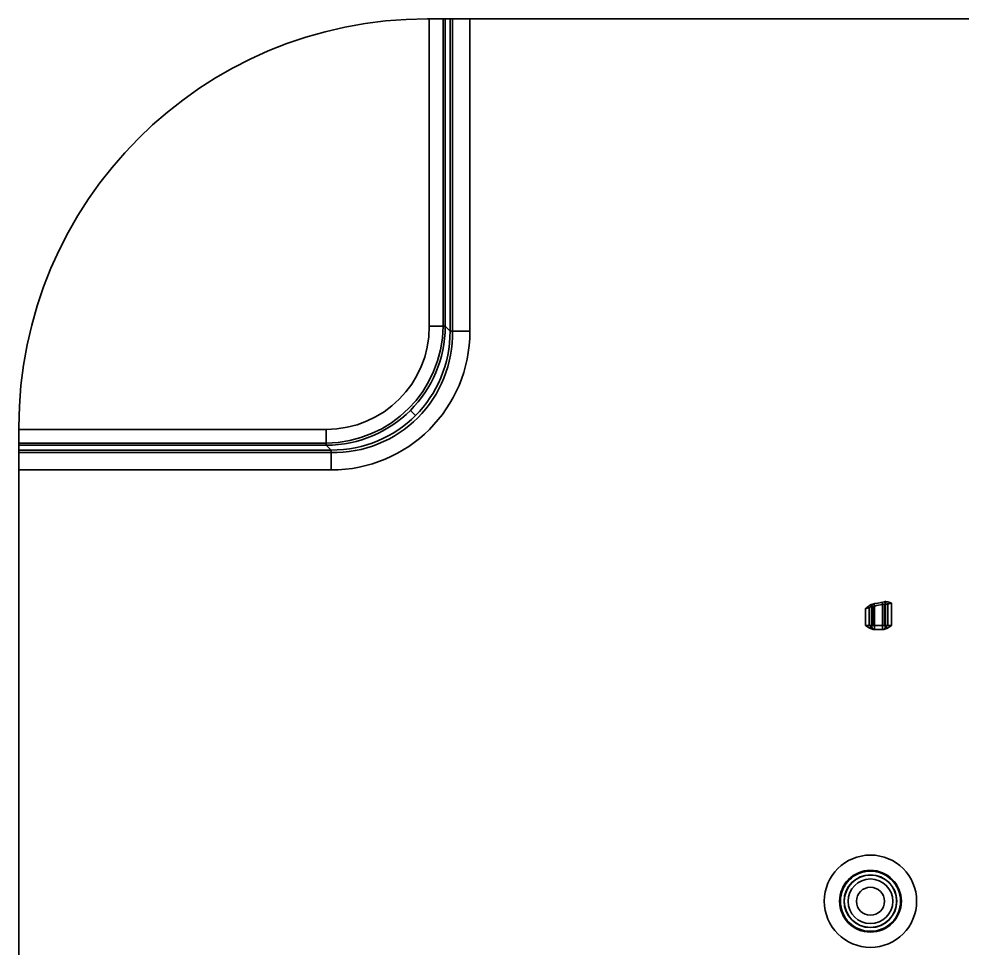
# Model space of a CAD drawing. Header units: millimetres. Extents: x 126 to 861, y 86 to 521.
# Drawn here: x 125.9 to 243.7, y 404.7 to 520.8 of the extents above; entities that cross this region are included whole.
import ezdxf

# ---------------------------------------------------------------- set-up
doc = ezdxf.new("R2010")
doc.units = ezdxf.units.MM
doc.layers.add('10', color=7, linetype='Continuous', true_color=0xffffff)

msp = doc.modelspace()

# ---------------------------------------------------------------- linework, layer by layer
at = {"layer": '10', "color": 7, "linetype": 'Continuous', "lineweight": 35}
for p, q in [((176.922, 520.775), (177.186, 520.775)), ((177.186, 520.775), (179.166, 520.775)), ((177.186, 520.775), (177.186, 482.385)), ((178.924, 520.775), (178.924, 482.385)), ((179.774, 520.775), (179.166, 520.775)), ((179.166, 520.775), (179.166, 482.385)), ((182.25, 520.775), (179.774, 520.775)), ((179.774, 520.775), (179.774, 481.777)), ((180.077, 520.775), (180.077, 481.777)), ((182.25, 520.775), (539.594, 520.775)), ((182.25, 520.775), (182.25, 481.777)), ((177.186, 482.385), (179.166, 482.385)), ((179.166, 482.385), (179.774, 481.777)), ((182.25, 481.777), (179.774, 481.777)), ((175.461, 471.237), (174.817, 471.88)), ((125.922, 469.775), (125.922, 469.512)), ((125.922, 469.512), (125.922, 467.531)), ((164.312, 469.512), (125.922, 469.512)), ((164.312, 469.512), (164.312, 467.531)), ((164.312, 467.773), (125.922, 467.773)), ((125.922, 466.923), (125.922, 467.531)), ((164.312, 467.531), (125.922, 467.531)), ((125.922, 464.447), (125.922, 466.923)), ((164.92, 466.923), (125.922, 466.923)), ((164.92, 466.621), (125.922, 466.621)), ((164.312, 467.531), (164.92, 466.923)), ((164.92, 464.447), (164.92, 466.923)), ((164.92, 464.447), (125.922, 464.447)), ((125.922, 241.199), (125.922, 464.447)), ((232.724, 447.719), (232.785, 447.447)), ((233.735, 447.934), (233.79, 447.661)), ((234.014, 447.677), (234.014, 445.026)), ((234.164, 445.026), (234.164, 447.683)), ((234.464, 445.026), (234.464, 447.725)), ((234.913, 445.026), (234.913, 447.817)), ((231.661, 447.123), (231.661, 445.026)), ((232.111, 447.281), (232.111, 445.026)), ((232.41, 447.405), (232.41, 445.026)), ((232.56, 445.026), (232.56, 447.424)), ((232.785, 445.026), (232.785, 447.447)), ((233.79, 447.661), (233.79, 445.026)), ((231.661, 445.026), (232.41, 445.026)), ((232.282, 445.026), (232.282, 444.645)), ((233.79, 444.526), (232.784, 444.526)), ((233.79, 445.026), (232.785, 445.026)), ((234.913, 445.026), (234.164, 445.026)), ((234.292, 444.645), (234.292, 445.026))]:
    msp.add_line(p, q, dxfattribs=at)
for radius in [5.764, 3.756, 3.291, 2.789, 1.75]:
    msp.add_circle((232.282, 410.585), radius, dxfattribs=at)
for centre, radius, start, end in [((176.922, 469.775), 51, 90, 180), ((232.282, 410.585), 3.856, 0, 359.99437), ((232.282, 410.585), 3.266, 0, 359.99437)]:
    msp.add_arc(centre, radius, start, end, dxfattribs=at)
for centre, major_axis, ratio, start_param, end_param in [((164.058, 482.639), (9.372, -9.372), 0.9808148, 5.5074723, 7.0588983), ((164.058, 482.639), (-10.759, 10.759), 0.9858099, 2.3658797, 3.9173056), ((163.777, 482.92), (10.814, -10.814), 0.9808148, 5.5234523, 7.0429183), ((164.578, 482.119), (-10.883, 10.883), 0.9746418, 2.3658797, 3.9173056), ((164.578, 482.119), (12.616, -12.616), 0.9808148, 5.5074723, 7.0588983), ((164.929, 481.768), (10.814, -10.814), 0.9808148, 5.4875038, 7.0788668), ((243.909, 398.396), (22.577, -45.279), 0.9931738, 2.8748354, 2.9057035), ((233.941, 447.683), (0.021, -0.299), 0.7445592, 1.5191593, 2.9475159), ((232.634, 447.405), (0.101, -0.282), 0.7250517, 3.3442187, 4.4587878), ((243.898, 398.417), (22.442, -45.008), 0.9931738, 2.8797968, 2.9003578), ((232.782, 445.026), (0, 0.5), 0.744727, 1.5707963, 3.1445787), ((233.793, 445.026), (0, -0.5), 0.7447008, 6.2798941, 7.8539816)]:
    msp.add_ellipse(centre, major_axis=major_axis, ratio=ratio, start_param=start_param, end_param=end_param, dxfattribs=at)
for points, knots in [([(234.164, 447.683), (234.152, 447.683), (234.14, 447.683), (234.114, 447.682), (234.1, 447.681), (234.071, 447.68), (234.057, 447.679), (234.026, 447.677), (234.01, 447.676), (233.962, 447.673), (233.929, 447.671), (233.878, 447.668), (233.86, 447.666), (233.825, 447.664), (233.807, 447.662), (233.79, 447.661)], [0, 0, 0, 0, 0.125, 0.125, 0.25, 0.25, 0.375, 0.375, 0.5, 0.5, 0.75, 0.75, 0.875, 0.875, 1, 1, 1, 1]), ([(233.984, 447.984), (234.024, 447.992), (234.063, 447.996), (234.143, 447.999), (234.183, 447.998), (234.243, 447.993), (234.262, 447.991), (234.302, 447.985), (234.322, 447.982), (234.381, 447.972), (234.419, 447.964), (234.535, 447.937), (234.611, 447.914), (234.725, 447.878), (234.762, 447.866), (234.838, 447.841), (234.876, 447.829), (234.913, 447.817)], [0, 0, 0, 0, 0.125, 0.125, 0.25, 0.25, 0.3125, 0.3125, 0.375, 0.375, 0.5, 0.5, 0.75, 0.75, 0.875, 0.875, 1, 1, 1, 1]), ([(234.913, 447.817), (234.843, 447.8), (234.774, 447.785), (234.672, 447.764), (234.638, 447.757), (234.588, 447.747), (234.571, 447.744), (234.538, 447.738), (234.522, 447.735), (234.442, 447.721), (234.381, 447.711), (234.294, 447.698), (234.266, 447.694), (234.213, 447.688), (234.188, 447.685), (234.164, 447.683)], [0, 0, 0, 0, 0.25, 0.25, 0.375, 0.375, 0.4375, 0.4375, 0.5, 0.5, 0.75, 0.75, 0.875, 0.875, 1, 1, 1, 1]), ([(231.661, 447.123), (231.692, 447.15), (231.722, 447.178), (231.783, 447.232), (231.813, 447.259), (231.905, 447.339), (231.968, 447.391), (232.066, 447.464), (232.099, 447.487), (232.15, 447.521), (232.167, 447.532), (232.203, 447.553), (232.221, 447.563), (232.275, 447.592), (232.312, 447.609), (232.387, 447.639), (232.426, 447.652), (232.466, 447.661)], [0, 0, 0, 0, 0.125, 0.125, 0.25, 0.25, 0.5, 0.5, 0.625, 0.625, 0.6875, 0.6875, 0.75, 0.75, 0.875, 0.875, 1, 1, 1, 1]), ([(232.41, 447.405), (232.398, 447.4), (232.386, 447.394), (232.361, 447.383), (232.322, 447.366), (232.254, 447.337), (232.196, 447.314), (232.135, 447.29), (232.103, 447.278), (232.006, 447.241), (231.94, 447.217), (231.837, 447.182), (231.803, 447.17), (231.75, 447.152), (231.732, 447.146), (231.697, 447.135), (231.679, 447.129), (231.661, 447.123)], [0, 0, 0, 0, 0.0625, 0.0625, 0.125, 0.25, 0.375, 0.375, 0.5, 0.5, 0.75, 0.75, 0.875, 0.875, 0.9375, 0.9375, 1, 1, 1, 1]), ([(232.785, 447.447), (232.767, 447.446), (232.749, 447.444), (232.714, 447.441), (232.697, 447.439), (232.662, 447.436), (232.645, 447.434), (232.612, 447.43), (232.595, 447.428), (232.547, 447.423), (232.517, 447.419), (232.474, 447.414), (232.461, 447.412), (232.434, 447.409), (232.422, 447.407), (232.41, 447.405)], [0, 0, 0, 0, 0.125, 0.125, 0.25, 0.25, 0.375, 0.375, 0.5, 0.5, 0.75, 0.75, 0.875, 0.875, 1, 1, 1, 1]), ([(232.784, 444.526), (232.731, 444.526), (232.679, 444.53), (232.576, 444.547), (232.525, 444.558), (232.45, 444.581), (232.424, 444.589), (232.375, 444.606), (232.351, 444.616), (232.279, 444.646), (232.232, 444.668), (232.093, 444.739), (232.005, 444.792), (231.875, 444.878), (231.832, 444.907), (231.746, 444.966), (231.704, 444.996), (231.661, 445.026)], [0, 0, 0, 0, 0.125, 0.125, 0.25, 0.25, 0.3125, 0.3125, 0.375, 0.375, 0.5, 0.5, 0.75, 0.75, 0.875, 0.875, 1, 1, 1, 1]), ([(232.41, 445.026), (232.434, 445.026), (232.46, 445.026), (232.517, 445.026), (232.547, 445.026), (232.612, 445.026), (232.645, 445.026), (232.714, 445.026), (232.749, 445.026), (232.785, 445.026)], [0, 0, 0, 0, 0.25, 0.25, 0.5, 0.5, 0.75, 0.75, 1, 1, 1, 1]), ([(232.784, 444.526), (232.784, 444.526), (232.784, 444.526), (232.784, 444.526), (232.784, 444.527), (232.783, 444.528), (232.783, 444.529), (232.783, 444.53), (232.783, 444.531), (232.783, 444.533), (232.783, 444.535), (232.783, 444.537), (232.782, 444.539), (232.782, 444.542), (232.782, 444.544), (232.782, 444.547), (232.782, 444.55), (232.781, 444.553), (232.781, 444.556), (232.781, 444.56), (232.781, 444.564), (232.781, 444.567), (232.78, 444.571), (232.78, 444.575), (232.78, 444.58), (232.78, 444.584), (232.78, 444.588), (232.78, 444.593), (232.779, 444.598), (232.779, 444.603), (232.779, 444.608), (232.779, 444.613), (232.779, 444.618), (232.779, 444.623), (232.779, 444.628), (232.778, 444.634), (232.778, 444.639), (232.778, 444.645), (232.778, 444.651), (232.778, 444.657), (232.778, 444.662), (232.778, 444.668), (232.778, 444.674), (232.778, 444.68), (232.778, 444.687), (232.778, 444.693), (232.778, 444.699), (232.778, 444.705), (232.778, 444.712), (232.778, 444.718), (232.778, 444.724), (232.778, 444.731), (232.779, 444.737), (232.779, 444.744), (232.779, 444.75), (232.779, 444.757), (232.779, 444.763), (232.779, 444.77), (232.779, 444.776), (232.779, 444.783), (232.78, 444.79), (232.78, 444.796), (232.78, 444.803), (232.78, 444.809), (232.78, 444.816), (232.78, 444.823), (232.781, 444.829), (232.781, 444.836), (232.781, 444.842), (232.781, 444.849), (232.781, 444.856), (232.781, 444.862), (232.782, 444.869), (232.782, 444.875), (232.782, 444.882), (232.782, 444.888), (232.782, 444.895), (232.783, 444.901), (232.783, 444.908), (232.783, 444.914), (232.783, 444.921), (232.783, 444.927), (232.783, 444.934), (232.784, 444.94), (232.784, 444.946), (232.784, 444.953), (232.784, 444.959), (232.784, 444.965), (232.784, 444.971), (232.784, 444.978), (232.784, 444.984), (232.784, 444.99), (232.785, 444.996), (232.785, 445.002), (232.785, 445.008), (232.785, 445.014), (232.785, 445.02), (232.785, 445.024), (232.785, 445.026)], [0, 0, 0, 0, 0.0137016, 0.0273381, 0.0409087, 0.0544127, 0.0678495, 0.0812183, 0.0945187, 0.1077501, 0.1209119, 0.1340036, 0.1470247, 0.1599749, 0.1728537, 0.1856607, 0.1983956, 0.211058, 0.2236477, 0.2361644, 0.2486078, 0.2609778, 0.2732741, 0.2854967, 0.2976453, 0.3097198, 0.3217202, 0.3336464, 0.3454984, 0.3572761, 0.3689795, 0.3806088, 0.3921639, 0.4036449, 0.4150519, 0.426385, 0.4376444, 0.4488301, 0.4599425, 0.4709816, 0.4819477, 0.492841, 0.5036617, 0.5144101, 0.5250866, 0.5356913, 0.5462246, 0.5566869, 0.5670784, 0.5773995, 0.5876506, 0.5978321, 0.6079444, 0.6179879, 0.627963, 0.6378701, 0.6477098, 0.6574825, 0.6671886, 0.6768287, 0.6864032, 0.6959126, 0.7053576, 0.7147386, 0.7240561, 0.7333107, 0.742503, 0.7516336, 0.760703, 0.7697118, 0.7786606, 0.7875501, 0.7963808, 0.8051534, 0.8138685, 0.8225267, 0.8311288, 0.8396753, 0.8481668, 0.8566042, 0.864988, 0.873319, 0.8815977, 0.889825, 0.8980015, 0.9061279, 0.9142049, 0.9222333, 0.9302137, 0.9381469, 0.9460336, 0.9538745, 0.9616703, 0.9694219, 0.9771299, 0.9847951, 0.9924182, 1, 1, 1, 1]), ([(233.79, 445.026), (233.79, 445.022), (233.79, 445.015), (233.79, 445.005), (233.79, 444.994), (233.79, 444.983), (233.79, 444.973), (233.79, 444.962), (233.79, 444.951), (233.79, 444.941), (233.79, 444.93), (233.79, 444.92), (233.79, 444.909), (233.79, 444.898), (233.79, 444.888), (233.79, 444.877), (233.79, 444.867), (233.79, 444.856), (233.79, 444.846), (233.79, 444.836), (233.79, 444.825), (233.79, 444.815), (233.79, 444.805), (233.79, 444.795), (233.79, 444.785), (233.79, 444.775), (233.79, 444.765), (233.79, 444.755), (233.79, 444.746), (233.79, 444.736), (233.79, 444.727), (233.79, 444.717), (233.79, 444.708), (233.79, 444.699), (233.79, 444.69), (233.79, 444.681), (233.79, 444.673), (233.79, 444.665), (233.79, 444.656), (233.79, 444.648), (233.79, 444.639), (233.79, 444.631), (233.79, 444.622), (233.79, 444.614), (233.79, 444.606), (233.79, 444.597), (233.791, 444.589), (233.791, 444.581), (233.791, 444.574), (233.791, 444.567), (233.791, 444.56), (233.79, 444.553), (233.79, 444.547), (233.79, 444.542), (233.79, 444.537), (233.79, 444.533), (233.79, 444.53), (233.79, 444.528), (233.79, 444.526), (233.79, 444.526), (233.79, 444.526)], [0, 0, 0, 0, 0.013567, 0.0271493, 0.0407497, 0.0543704, 0.0680142, 0.0816834, 0.0953805, 0.1091081, 0.1228685, 0.1366643, 0.1504977, 0.1643713, 0.1782872, 0.1922479, 0.2062557, 0.2203126, 0.2344211, 0.2485832, 0.262801, 0.2770766, 0.2914121, 0.3058094, 0.3202704, 0.3347971, 0.3493911, 0.3640542, 0.3787882, 0.3935947, 0.4084751, 0.4234311, 0.438464, 0.4535751, 0.4687659, 0.4840374, 0.4993908, 0.5143188, 0.5298471, 0.5459804, 0.562723, 0.5800791, 0.5980525, 0.6166469, 0.6358656, 0.6557116, 0.6761876, 0.6972958, 0.719038, 0.7414157, 0.7644296, 0.78808, 0.8123665, 0.8372881, 0.8628431, 0.8890289, 0.9158423, 0.9432788, 0.9713335, 1, 1, 1, 1]), ([(234.164, 445.026), (234.141, 445.026), (234.114, 445.026), (234.058, 445.026), (234.027, 445.026), (233.963, 445.026), (233.929, 445.026), (233.86, 445.026), (233.825, 445.026), (233.79, 445.026)], [0, 0, 0, 0, 0.25, 0.25, 0.5, 0.5, 0.75, 0.75, 1, 1, 1, 1]), ([(234.913, 445.026), (234.871, 444.996), (234.828, 444.966), (234.743, 444.907), (234.7, 444.878), (234.569, 444.792), (234.481, 444.738), (234.343, 444.667), (234.296, 444.645), (234.223, 444.616), (234.199, 444.606), (234.15, 444.589), (234.125, 444.58), (234.049, 444.558), (233.998, 444.547), (233.895, 444.53), (233.843, 444.526), (233.79, 444.526)], [0, 0, 0, 0, 0.125, 0.125, 0.25, 0.25, 0.5, 0.5, 0.625, 0.625, 0.6875, 0.6875, 0.75, 0.75, 0.875, 0.875, 1, 1, 1, 1])]:
    msp.add_open_spline(points, degree=3, knots=knots, dxfattribs=at)

doc.saveas('drawing.dxf')
